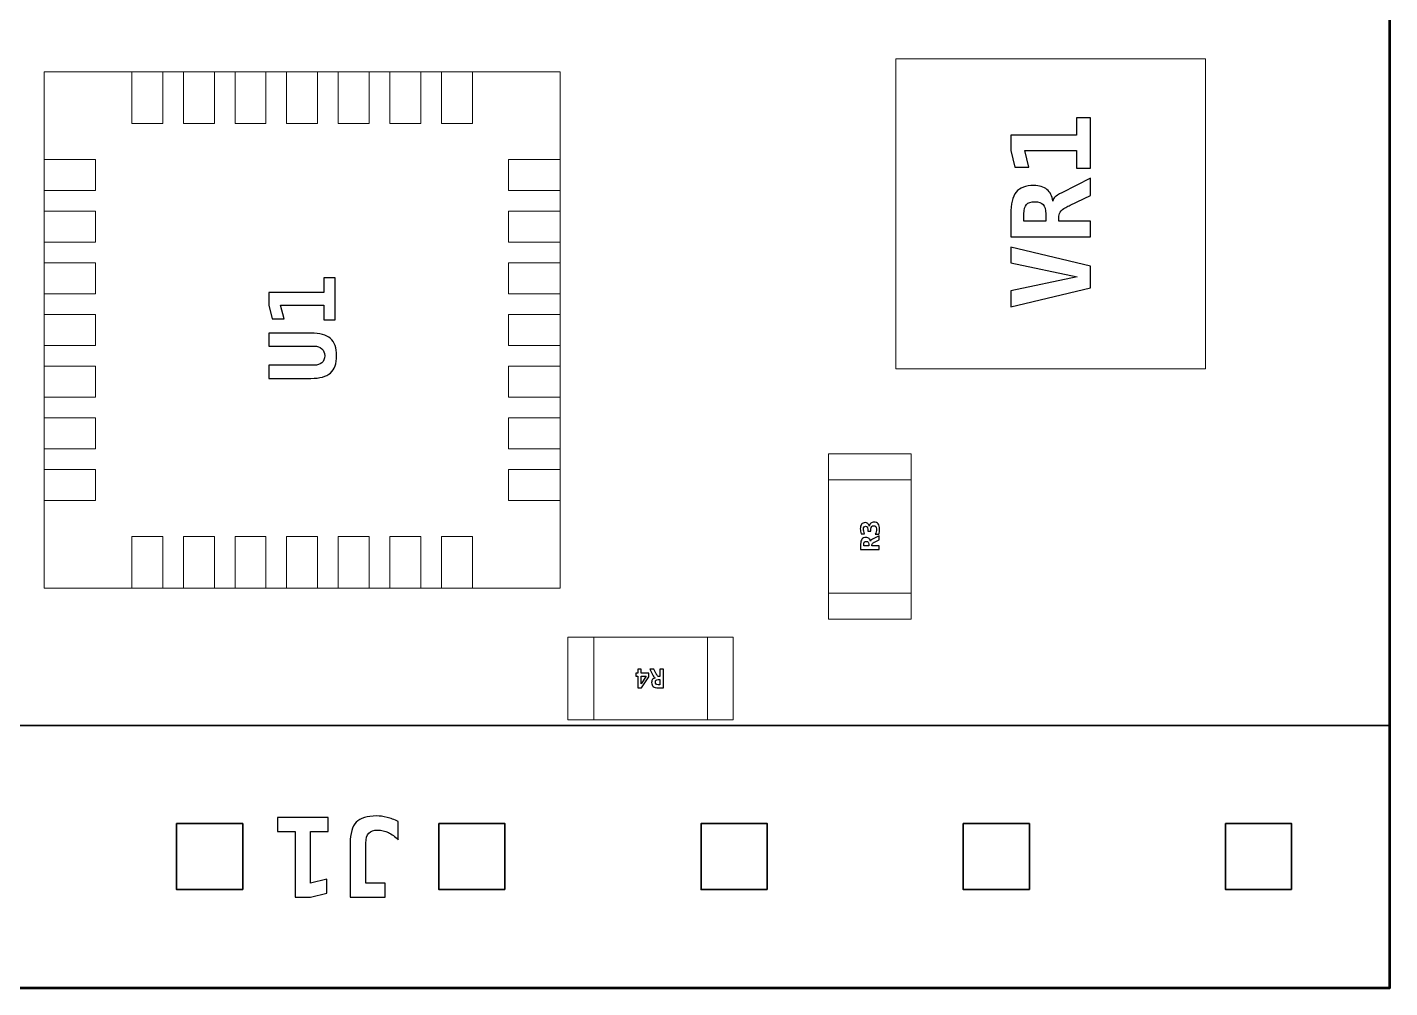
# Model space of a CAD drawing. Header units: centimetres. Extents: x -12.95 to -8.36, y -16.22 to -13.16.
# Drawn here: x -10.961 to -9.641, y -15.455 to -14.525 of the extents above; entities that cross this region are included whole.
import ezdxf

# ---------------------------------------------------------------- set-up
doc = ezdxf.new("R2010")
doc.units = ezdxf.units.CM
doc.header["$MEASUREMENT"] = 0
doc.layers.add('Layer 1', color=7, linetype='Continuous')

msp = doc.modelspace()

# ---------------------------------------------------------------- linework, layer by layer
at = {"layer": 'Layer 1', "color": 7, "lineweight": 53}
msp.add_open_spline([(-11.67308, -15.45492), (-11.67308, -15.45492), (-11.67308, -13.93092), (-11.67308, -13.93092), (-11.67308, -13.93092), (-11.67308, -13.93092), (-9.64108, -13.93092), (-9.64108, -13.93092), (-9.64108, -13.93092), (-9.64108, -13.93092), (-9.64108, -15.45492), (-9.64108, -15.45492), (-9.64108, -15.45492), (-9.64108, -15.45492), (-11.67308, -15.45492), (-11.67308, -15.45492)], degree=3, knots=[0, 0, 0, 0, 0.25, 0.25, 0.25, 0.25, 0.5, 0.5, 0.5, 0.5, 0.75, 0.75, 0.75, 0.75, 1, 1, 1, 1], dxfattribs=at)
at = {"layer": 'Layer 1', "color": 7, "lineweight": 9}
for points in [[(-10.11962, -14.85542), (-10.11962, -14.85542), (-10.11962, -14.55542), (-10.11962, -14.55542), (-10.11962, -14.55542), (-10.11962, -14.55542), (-9.81962, -14.55542), (-9.81962, -14.55542), (-9.81962, -14.55542), (-9.81962, -14.55542), (-9.81962, -14.85542), (-9.81962, -14.85542), (-9.81962, -14.85542), (-9.81962, -14.85542), (-10.11962, -14.85542), (-10.11962, -14.85542)], [(-10.94458, -15.06792), (-10.94458, -15.06792), (-10.94458, -14.56792), (-10.94458, -14.56792), (-10.94458, -14.56792), (-10.94458, -14.56792), (-10.44458, -14.56792), (-10.44458, -14.56792), (-10.44458, -14.56792), (-10.44458, -14.56792), (-10.44458, -15.06792), (-10.44458, -15.06792), (-10.44458, -15.06792), (-10.44458, -15.06792), (-10.94458, -15.06792), (-10.94458, -15.06792)], [(-10.85958, -14.61792), (-10.85958, -14.61792), (-10.85958, -14.56792), (-10.85958, -14.56792), (-10.85958, -14.56792), (-10.85958, -14.56792), (-10.82958, -14.56792), (-10.82958, -14.56792), (-10.82958, -14.56792), (-10.82958, -14.56792), (-10.82958, -14.61792), (-10.82958, -14.61792), (-10.82958, -14.61792), (-10.82958, -14.61792), (-10.85958, -14.61792), (-10.85958, -14.61792)], [(-10.80958, -14.61792), (-10.80958, -14.61792), (-10.80958, -14.56792), (-10.80958, -14.56792), (-10.80958, -14.56792), (-10.80958, -14.56792), (-10.77958, -14.56792), (-10.77958, -14.56792), (-10.77958, -14.56792), (-10.77958, -14.56792), (-10.77958, -14.61792), (-10.77958, -14.61792), (-10.77958, -14.61792), (-10.77958, -14.61792), (-10.80958, -14.61792), (-10.80958, -14.61792)], [(-10.75958, -14.61793), (-10.75958, -14.61793), (-10.75958, -14.56793), (-10.75958, -14.56793), (-10.75958, -14.56793), (-10.75958, -14.56793), (-10.72958, -14.56793), (-10.72958, -14.56793), (-10.72958, -14.56793), (-10.72958, -14.56793), (-10.72958, -14.61793), (-10.72958, -14.61793), (-10.72958, -14.61793), (-10.72958, -14.61793), (-10.75958, -14.61793), (-10.75958, -14.61793)], [(-10.70958, -14.61793), (-10.70958, -14.61793), (-10.70958, -14.56793), (-10.70958, -14.56793), (-10.70958, -14.56793), (-10.70958, -14.56793), (-10.67958, -14.56793), (-10.67958, -14.56793), (-10.67958, -14.56793), (-10.67958, -14.56793), (-10.67958, -14.61793), (-10.67958, -14.61793), (-10.67958, -14.61793), (-10.67958, -14.61793), (-10.70958, -14.61793), (-10.70958, -14.61793)], [(-10.65958, -14.61793), (-10.65958, -14.61793), (-10.65958, -14.56793), (-10.65958, -14.56793), (-10.65958, -14.56793), (-10.65958, -14.56793), (-10.62958, -14.56793), (-10.62958, -14.56793), (-10.62958, -14.56793), (-10.62958, -14.56793), (-10.62958, -14.61793), (-10.62958, -14.61793), (-10.62958, -14.61793), (-10.62958, -14.61793), (-10.65958, -14.61793), (-10.65958, -14.61793)], [(-10.60958, -14.61793), (-10.60958, -14.61793), (-10.60958, -14.56793), (-10.60958, -14.56793), (-10.60958, -14.56793), (-10.60958, -14.56793), (-10.57958, -14.56793), (-10.57958, -14.56793), (-10.57958, -14.56793), (-10.57958, -14.56793), (-10.57958, -14.61793), (-10.57958, -14.61793), (-10.57958, -14.61793), (-10.57958, -14.61793), (-10.60958, -14.61793), (-10.60958, -14.61793)], [(-10.55958, -14.61793), (-10.55958, -14.61793), (-10.55958, -14.56793), (-10.55958, -14.56793), (-10.55958, -14.56793), (-10.55958, -14.56793), (-10.52958, -14.56793), (-10.52958, -14.56793), (-10.52958, -14.56793), (-10.52958, -14.56793), (-10.52958, -14.61793), (-10.52958, -14.61793), (-10.52958, -14.61793), (-10.52958, -14.61793), (-10.55958, -14.61793), (-10.55958, -14.61793)], [(-10.94458, -14.68292), (-10.94458, -14.68292), (-10.94458, -14.65292), (-10.94458, -14.65292), (-10.94458, -14.65292), (-10.94458, -14.65292), (-10.89458, -14.65292), (-10.89458, -14.65292), (-10.89458, -14.65292), (-10.89458, -14.65292), (-10.89458, -14.68292), (-10.89458, -14.68292), (-10.89458, -14.68292), (-10.89458, -14.68292), (-10.94458, -14.68292), (-10.94458, -14.68292)], [(-10.49458, -14.68292), (-10.49458, -14.68292), (-10.49458, -14.65292), (-10.49458, -14.65292), (-10.49458, -14.65292), (-10.49458, -14.65292), (-10.44458, -14.65292), (-10.44458, -14.65292), (-10.44458, -14.65292), (-10.44458, -14.65292), (-10.44458, -14.68292), (-10.44458, -14.68292), (-10.44458, -14.68292), (-10.44458, -14.68292), (-10.49458, -14.68292), (-10.49458, -14.68292)], [(-10.94458, -14.73292), (-10.94458, -14.73292), (-10.94458, -14.70292), (-10.94458, -14.70292), (-10.94458, -14.70292), (-10.94458, -14.70292), (-10.89458, -14.70292), (-10.89458, -14.70292), (-10.89458, -14.70292), (-10.89458, -14.70292), (-10.89458, -14.73292), (-10.89458, -14.73292), (-10.89458, -14.73292), (-10.89458, -14.73292), (-10.94458, -14.73292), (-10.94458, -14.73292)], [(-10.49458, -14.73292), (-10.49458, -14.73292), (-10.49458, -14.70292), (-10.49458, -14.70292), (-10.49458, -14.70292), (-10.49458, -14.70292), (-10.44458, -14.70292), (-10.44458, -14.70292), (-10.44458, -14.70292), (-10.44458, -14.70292), (-10.44458, -14.73292), (-10.44458, -14.73292), (-10.44458, -14.73292), (-10.44458, -14.73292), (-10.49458, -14.73292), (-10.49458, -14.73292)], [(-10.94458, -14.78292), (-10.94458, -14.78292), (-10.94458, -14.75292), (-10.94458, -14.75292), (-10.94458, -14.75292), (-10.94458, -14.75292), (-10.89458, -14.75292), (-10.89458, -14.75292), (-10.89458, -14.75292), (-10.89458, -14.75292), (-10.89458, -14.78292), (-10.89458, -14.78292), (-10.89458, -14.78292), (-10.89458, -14.78292), (-10.94458, -14.78292), (-10.94458, -14.78292)], [(-10.49458, -14.78292), (-10.49458, -14.78292), (-10.49458, -14.75292), (-10.49458, -14.75292), (-10.49458, -14.75292), (-10.49458, -14.75292), (-10.44458, -14.75292), (-10.44458, -14.75292), (-10.44458, -14.75292), (-10.44458, -14.75292), (-10.44458, -14.78292), (-10.44458, -14.78292), (-10.44458, -14.78292), (-10.44458, -14.78292), (-10.49458, -14.78292), (-10.49458, -14.78292)], [(-10.94458, -14.83292), (-10.94458, -14.83292), (-10.94458, -14.80292), (-10.94458, -14.80292), (-10.94458, -14.80292), (-10.94458, -14.80292), (-10.89458, -14.80292), (-10.89458, -14.80292), (-10.89458, -14.80292), (-10.89458, -14.80292), (-10.89458, -14.83292), (-10.89458, -14.83292), (-10.89458, -14.83292), (-10.89458, -14.83292), (-10.94458, -14.83292), (-10.94458, -14.83292)], [(-10.49458, -14.83292), (-10.49458, -14.83292), (-10.49458, -14.80292), (-10.49458, -14.80292), (-10.49458, -14.80292), (-10.49458, -14.80292), (-10.44458, -14.80292), (-10.44458, -14.80292), (-10.44458, -14.80292), (-10.44458, -14.80292), (-10.44458, -14.83292), (-10.44458, -14.83292), (-10.44458, -14.83292), (-10.44458, -14.83292), (-10.49458, -14.83292), (-10.49458, -14.83292)], [(-10.94458, -14.88292), (-10.94458, -14.88292), (-10.94458, -14.85292), (-10.94458, -14.85292), (-10.94458, -14.85292), (-10.94458, -14.85292), (-10.89458, -14.85292), (-10.89458, -14.85292), (-10.89458, -14.85292), (-10.89458, -14.85292), (-10.89458, -14.88292), (-10.89458, -14.88292), (-10.89458, -14.88292), (-10.89458, -14.88292), (-10.94458, -14.88292), (-10.94458, -14.88292)], [(-10.49458, -14.88292), (-10.49458, -14.88292), (-10.49458, -14.85292), (-10.49458, -14.85292), (-10.49458, -14.85292), (-10.49458, -14.85292), (-10.44458, -14.85292), (-10.44458, -14.85292), (-10.44458, -14.85292), (-10.44458, -14.85292), (-10.44458, -14.88292), (-10.44458, -14.88292), (-10.44458, -14.88292), (-10.44458, -14.88292), (-10.49458, -14.88292), (-10.49458, -14.88292)], [(-10.94458, -14.93292), (-10.94458, -14.93292), (-10.94458, -14.90292), (-10.94458, -14.90292), (-10.94458, -14.90292), (-10.94458, -14.90292), (-10.89458, -14.90292), (-10.89458, -14.90292), (-10.89458, -14.90292), (-10.89458, -14.90292), (-10.89458, -14.93292), (-10.89458, -14.93292), (-10.89458, -14.93292), (-10.89458, -14.93292), (-10.94458, -14.93292), (-10.94458, -14.93292)], [(-10.49458, -14.93292), (-10.49458, -14.93292), (-10.49458, -14.90292), (-10.49458, -14.90292), (-10.49458, -14.90292), (-10.49458, -14.90292), (-10.44458, -14.90292), (-10.44458, -14.90292), (-10.44458, -14.90292), (-10.44458, -14.90292), (-10.44458, -14.93292), (-10.44458, -14.93292), (-10.44458, -14.93292), (-10.44458, -14.93292), (-10.49458, -14.93292), (-10.49458, -14.93292)], [(-10.18458, -15.09792), (-10.18458, -15.09792), (-10.18458, -14.93792), (-10.18458, -14.93792), (-10.18458, -14.93792), (-10.18458, -14.93792), (-10.10458, -14.93792), (-10.10458, -14.93792), (-10.10458, -14.93792), (-10.10458, -14.93792), (-10.10458, -15.09792), (-10.10458, -15.09792), (-10.10458, -15.09792), (-10.10458, -15.09792), (-10.18458, -15.09792), (-10.18458, -15.09792)], [(-10.94458, -14.98292), (-10.94458, -14.98292), (-10.94458, -14.95292), (-10.94458, -14.95292), (-10.94458, -14.95292), (-10.94458, -14.95292), (-10.89458, -14.95292), (-10.89458, -14.95292), (-10.89458, -14.95292), (-10.89458, -14.95292), (-10.89458, -14.98292), (-10.89458, -14.98292), (-10.89458, -14.98292), (-10.89458, -14.98292), (-10.94458, -14.98292), (-10.94458, -14.98292)], [(-10.49458, -14.98292), (-10.49458, -14.98292), (-10.49458, -14.95292), (-10.49458, -14.95292), (-10.49458, -14.95292), (-10.49458, -14.95292), (-10.44458, -14.95292), (-10.44458, -14.95292), (-10.44458, -14.95292), (-10.44458, -14.95292), (-10.44458, -14.98292), (-10.44458, -14.98292), (-10.44458, -14.98292), (-10.44458, -14.98292), (-10.49458, -14.98292), (-10.49458, -14.98292)], [(-10.18458, -15.07292), (-10.18458, -15.07292), (-10.18458, -14.96292), (-10.18458, -14.96292), (-10.18458, -14.96292), (-10.18458, -14.96292), (-10.10458, -14.96292), (-10.10458, -14.96292), (-10.10458, -14.96292), (-10.10458, -14.96292), (-10.10458, -15.07292), (-10.10458, -15.07292), (-10.10458, -15.07292), (-10.10458, -15.07292), (-10.18458, -15.07292), (-10.18458, -15.07292)], [(-10.85958, -15.06792), (-10.85958, -15.06792), (-10.85958, -15.01792), (-10.85958, -15.01792), (-10.85958, -15.01792), (-10.85958, -15.01792), (-10.82958, -15.01792), (-10.82958, -15.01792), (-10.82958, -15.01792), (-10.82958, -15.01792), (-10.82958, -15.06792), (-10.82958, -15.06792), (-10.82958, -15.06792), (-10.82958, -15.06792), (-10.85958, -15.06792), (-10.85958, -15.06792)], [(-10.80958, -15.06792), (-10.80958, -15.06792), (-10.80958, -15.01792), (-10.80958, -15.01792), (-10.80958, -15.01792), (-10.80958, -15.01792), (-10.77958, -15.01792), (-10.77958, -15.01792), (-10.77958, -15.01792), (-10.77958, -15.01792), (-10.77958, -15.06792), (-10.77958, -15.06792), (-10.77958, -15.06792), (-10.77958, -15.06792), (-10.80958, -15.06792), (-10.80958, -15.06792)], [(-10.75958, -15.06792), (-10.75958, -15.06792), (-10.75958, -15.01792), (-10.75958, -15.01792), (-10.75958, -15.01792), (-10.75958, -15.01792), (-10.72958, -15.01792), (-10.72958, -15.01792), (-10.72958, -15.01792), (-10.72958, -15.01792), (-10.72958, -15.06792), (-10.72958, -15.06792), (-10.72958, -15.06792), (-10.72958, -15.06792), (-10.75958, -15.06792), (-10.75958, -15.06792)], [(-10.70958, -15.06792), (-10.70958, -15.06792), (-10.70958, -15.01792), (-10.70958, -15.01792), (-10.70958, -15.01792), (-10.70958, -15.01792), (-10.67958, -15.01792), (-10.67958, -15.01792), (-10.67958, -15.01792), (-10.67958, -15.01792), (-10.67958, -15.06792), (-10.67958, -15.06792), (-10.67958, -15.06792), (-10.67958, -15.06792), (-10.70958, -15.06792), (-10.70958, -15.06792)], [(-10.65958, -15.06792), (-10.65958, -15.06792), (-10.65958, -15.01792), (-10.65958, -15.01792), (-10.65958, -15.01792), (-10.65958, -15.01792), (-10.62958, -15.01792), (-10.62958, -15.01792), (-10.62958, -15.01792), (-10.62958, -15.01792), (-10.62958, -15.06792), (-10.62958, -15.06792), (-10.62958, -15.06792), (-10.62958, -15.06792), (-10.65958, -15.06792), (-10.65958, -15.06792)], [(-10.60958, -15.06792), (-10.60958, -15.06792), (-10.60958, -15.01792), (-10.60958, -15.01792), (-10.60958, -15.01792), (-10.60958, -15.01792), (-10.57958, -15.01792), (-10.57958, -15.01792), (-10.57958, -15.01792), (-10.57958, -15.01792), (-10.57958, -15.06792), (-10.57958, -15.06792), (-10.57958, -15.06792), (-10.57958, -15.06792), (-10.60958, -15.06792), (-10.60958, -15.06792)], [(-10.55958, -15.06792), (-10.55958, -15.06792), (-10.55958, -15.01792), (-10.55958, -15.01792), (-10.55958, -15.01792), (-10.55958, -15.01792), (-10.52958, -15.01792), (-10.52958, -15.01792), (-10.52958, -15.01792), (-10.52958, -15.01792), (-10.52958, -15.06792), (-10.52958, -15.06792), (-10.52958, -15.06792), (-10.52958, -15.06792), (-10.55958, -15.06792), (-10.55958, -15.06792)], [(-10.27708, -15.19542), (-10.27708, -15.19542), (-10.43708, -15.19542), (-10.43708, -15.19542), (-10.43708, -15.19542), (-10.43708, -15.19542), (-10.43708, -15.11542), (-10.43708, -15.11542), (-10.43708, -15.11542), (-10.43708, -15.11542), (-10.27708, -15.11542), (-10.27708, -15.11542), (-10.27708, -15.11542), (-10.27708, -15.11542), (-10.27708, -15.19542), (-10.27708, -15.19542)], [(-10.30208, -15.19542), (-10.30208, -15.19542), (-10.41208, -15.19542), (-10.41208, -15.19542), (-10.41208, -15.19542), (-10.41208, -15.19542), (-10.41208, -15.11542), (-10.41208, -15.11542), (-10.41208, -15.11542), (-10.41208, -15.11542), (-10.30208, -15.11542), (-10.30208, -15.11542), (-10.30208, -15.11542), (-10.30208, -15.11542), (-10.30208, -15.19542), (-10.30208, -15.19542)]]:
    msp.add_open_spline(points, degree=3, knots=[0, 0, 0, 0, 0.25, 0.25, 0.25, 0.25, 0.5, 0.5, 0.5, 0.5, 0.75, 0.75, 0.75, 0.75, 1, 1, 1, 1], dxfattribs=at)
at = {"layer": 'Layer 1'}
for points, knots in [([(-9.94448, -14.66133), (-9.94448, -14.66133), (-9.94448, -14.64428), (-9.94448, -14.64428), (-9.94448, -14.64428), (-9.94448, -14.64428), (-9.99456, -14.64428), (-9.99456, -14.64428), (-9.99456, -14.64428), (-9.99456, -14.64428), (-9.99062, -14.66013), (-9.99062, -14.66013), (-9.99062, -14.66013), (-9.99062, -14.66013), (-10.00436, -14.66013), (-10.00436, -14.66013), (-10.00436, -14.66013), (-10.00436, -14.66013), (-10.00819, -14.64417), (-10.00819, -14.64417), (-10.00819, -14.64417), (-10.00819, -14.64417), (-10.00819, -14.62944), (-10.00819, -14.62944), (-10.00819, -14.62944), (-10.00819, -14.62944), (-9.94448, -14.62944), (-9.94448, -14.62944), (-9.94448, -14.62944), (-9.94448, -14.62944), (-9.94448, -14.61238), (-9.94448, -14.61238), (-9.94448, -14.61238), (-9.94448, -14.61238), (-9.93104, -14.61238), (-9.93104, -14.61238), (-9.93104, -14.61238), (-9.93104, -14.61238), (-9.93104, -14.66133), (-9.93104, -14.66133), (-9.93104, -14.66133), (-9.93104, -14.66133), (-9.94448, -14.66133), (-9.94448, -14.66133)], [0, 0, 0, 0, 0.0909091, 0.0909091, 0.0909091, 0.0909091, 0.1818182, 0.1818182, 0.1818182, 0.1818182, 0.2727273, 0.2727273, 0.2727273, 0.2727273, 0.3636364, 0.3636364, 0.3636364, 0.3636364, 0.4545455, 0.4545455, 0.4545455, 0.4545455, 0.5454545, 0.5454545, 0.5454545, 0.5454545, 0.6363636, 0.6363636, 0.6363636, 0.6363636, 0.7272727, 0.7272727, 0.7272727, 0.7272727, 0.8181818, 0.8181818, 0.8181818, 0.8181818, 0.9090909, 0.9090909, 0.9090909, 0.9090909, 1, 1, 1, 1]), ([(-9.96746, -14.69306), (-9.96716, -14.69155), (-9.96644, -14.69022), (-9.96531, -14.68911), (-9.96531, -14.68911), (-9.9642, -14.68798), (-9.96201, -14.68662), (-9.95879, -14.685), (-9.95879, -14.685), (-9.95879, -14.685), (-9.93104, -14.67103), (-9.93104, -14.67103), (-9.93104, -14.67103), (-9.93104, -14.67103), (-9.93104, -14.68779), (-9.93104, -14.68779), (-9.93104, -14.68779), (-9.93104, -14.68779), (-9.95051, -14.69708), (-9.95051, -14.69708), (-9.95051, -14.69708), (-9.95106, -14.69737), (-9.95182, -14.69774), (-9.95279, -14.69818), (-9.95279, -14.69818), (-9.95861, -14.70089), (-9.96152, -14.7041), (-9.96152, -14.70779), (-9.96152, -14.70779), (-9.96152, -14.70779), (-9.96152, -14.71264), (-9.96152, -14.71264), (-9.96152, -14.71264), (-9.96152, -14.71264), (-9.93104, -14.71264), (-9.93104, -14.71264), (-9.93104, -14.71264), (-9.93104, -14.71264), (-9.93104, -14.72788), (-9.93104, -14.72788), (-9.93104, -14.72788), (-9.93104, -14.72788), (-10.00819, -14.72788), (-10.00819, -14.72788), (-10.00819, -14.72788), (-10.00819, -14.72788), (-10.00819, -14.70587), (-10.00819, -14.70587), (-10.00819, -14.70587), (-10.00819, -14.69596), (-10.00643, -14.68883), (-10.00292, -14.68451), (-10.00292, -14.68451), (-9.99941, -14.68019), (-9.99369, -14.67802), (-9.98575, -14.67802), (-9.98575, -14.67802), (-9.98046, -14.67802), (-9.97623, -14.67931), (-9.97309, -14.6819), (-9.97309, -14.6819), (-9.96997, -14.68447), (-9.96808, -14.68819), (-9.96746, -14.69306)], [0, 0, 0, 0, 0.0625, 0.0625, 0.0625, 0.0625, 0.125, 0.125, 0.125, 0.125, 0.1875, 0.1875, 0.1875, 0.1875, 0.25, 0.25, 0.25, 0.25, 0.3125, 0.3125, 0.3125, 0.3125, 0.375, 0.375, 0.375, 0.375, 0.4375, 0.4375, 0.4375, 0.4375, 0.5, 0.5, 0.5, 0.5, 0.5625, 0.5625, 0.5625, 0.5625, 0.625, 0.625, 0.625, 0.625, 0.6875, 0.6875, 0.6875, 0.6875, 0.75, 0.75, 0.75, 0.75, 0.8125, 0.8125, 0.8125, 0.8125, 0.875, 0.875, 0.875, 0.875, 0.9375, 0.9375, 0.9375, 0.9375, 1, 1, 1, 1]), ([(-9.99537, -14.71264), (-9.99537, -14.71264), (-9.97434, -14.71264), (-9.97434, -14.71264), (-9.97434, -14.71264), (-9.97434, -14.71264), (-9.97434, -14.70546), (-9.97434, -14.70546), (-9.97434, -14.70546), (-9.97434, -14.7013), (-9.97515, -14.6983), (-9.97679, -14.6965), (-9.97679, -14.6965), (-9.97843, -14.69469), (-9.98113, -14.69379), (-9.98487, -14.69379), (-9.98487, -14.69379), (-9.98863, -14.69379), (-9.99133, -14.69469), (-9.99293, -14.69647), (-9.99293, -14.69647), (-9.99456, -14.69827), (-9.99537, -14.70126), (-9.99537, -14.70546), (-9.99537, -14.70546), (-9.99537, -14.70546), (-9.99537, -14.71264), (-9.99537, -14.71264)], [0, 0, 0, 0, 0.1428571, 0.1428571, 0.1428571, 0.1428571, 0.2857143, 0.2857143, 0.2857143, 0.2857143, 0.4285714, 0.4285714, 0.4285714, 0.4285714, 0.5714286, 0.5714286, 0.5714286, 0.5714286, 0.7142857, 0.7142857, 0.7142857, 0.7142857, 0.8571429, 0.8571429, 0.8571429, 0.8571429, 1, 1, 1, 1]), ([(-9.94376, -14.76663), (-9.94376, -14.76663), (-10.00819, -14.75305), (-10.00819, -14.75305), (-10.00819, -14.75305), (-10.00819, -14.75305), (-10.00819, -14.73771), (-10.00819, -14.73771), (-10.00819, -14.73771), (-10.00819, -14.73771), (-9.93104, -14.75605), (-9.93104, -14.75605), (-9.93104, -14.75605), (-9.93104, -14.75605), (-9.93104, -14.77718), (-9.93104, -14.77718), (-9.93104, -14.77718), (-9.93104, -14.77718), (-10.00819, -14.79552), (-10.00819, -14.79552), (-10.00819, -14.79552), (-10.00819, -14.79552), (-10.00819, -14.78018), (-10.00819, -14.78018), (-10.00819, -14.78018), (-10.00819, -14.78018), (-9.94376, -14.76663), (-9.94376, -14.76663)], [0, 0, 0, 0, 0.1428571, 0.1428571, 0.1428571, 0.1428571, 0.2857143, 0.2857143, 0.2857143, 0.2857143, 0.4285714, 0.4285714, 0.4285714, 0.4285714, 0.5714286, 0.5714286, 0.5714286, 0.5714286, 0.7142857, 0.7142857, 0.7142857, 0.7142857, 0.8571429, 0.8571429, 0.8571429, 0.8571429, 1, 1, 1, 1]), ([(-10.66936, -15.30353), (-10.66936, -15.30353), (-10.68641, -15.30353), (-10.68641, -15.30353), (-10.68641, -15.30353), (-10.68641, -15.30353), (-10.68641, -15.35361), (-10.68641, -15.35361), (-10.68641, -15.35361), (-10.68641, -15.35361), (-10.67056, -15.34967), (-10.67056, -15.34967), (-10.67056, -15.34967), (-10.67056, -15.34967), (-10.67056, -15.36341), (-10.67056, -15.36341), (-10.67056, -15.36341), (-10.67056, -15.36341), (-10.68652, -15.36724), (-10.68652, -15.36724), (-10.68652, -15.36724), (-10.68652, -15.36724), (-10.70125, -15.36724), (-10.70125, -15.36724), (-10.70125, -15.36724), (-10.70125, -15.36724), (-10.70125, -15.30353), (-10.70125, -15.30353), (-10.70125, -15.30353), (-10.70125, -15.30353), (-10.71831, -15.30353), (-10.71831, -15.30353), (-10.71831, -15.30353), (-10.71831, -15.30353), (-10.71831, -15.29009), (-10.71831, -15.29009), (-10.71831, -15.29009), (-10.71831, -15.29009), (-10.66936, -15.29009), (-10.66936, -15.29009), (-10.66936, -15.29009), (-10.66936, -15.29009), (-10.66936, -15.30353), (-10.66936, -15.30353)], [0, 0, 0, 0, 0.0909091, 0.0909091, 0.0909091, 0.0909091, 0.1818182, 0.1818182, 0.1818182, 0.1818182, 0.2727273, 0.2727273, 0.2727273, 0.2727273, 0.3636364, 0.3636364, 0.3636364, 0.3636364, 0.4545455, 0.4545455, 0.4545455, 0.4545455, 0.5454545, 0.5454545, 0.5454545, 0.5454545, 0.6363636, 0.6363636, 0.6363636, 0.6363636, 0.7272727, 0.7272727, 0.7272727, 0.7272727, 0.8181818, 0.8181818, 0.8181818, 0.8181818, 0.9090909, 0.9090909, 0.9090909, 0.9090909, 1, 1, 1, 1]), ([(-10.60156, -15.29392), (-10.60156, -15.29392), (-10.60156, -15.31159), (-10.60156, -15.31159), (-10.60156, -15.31159), (-10.60452, -15.30856), (-10.60768, -15.30625), (-10.61105, -15.30466), (-10.61105, -15.30466), (-10.6144, -15.30307), (-10.61778, -15.30228), (-10.62121, -15.30228), (-10.62121, -15.30228), (-10.62519, -15.30228), (-10.62812, -15.30328), (-10.62999, -15.30528), (-10.62999, -15.30528), (-10.63184, -15.30727), (-10.63278, -15.31046), (-10.63278, -15.31485), (-10.63278, -15.31485), (-10.63278, -15.31485), (-10.63278, -15.3538), (-10.63278, -15.3538), (-10.63278, -15.3538), (-10.63278, -15.3538), (-10.61412, -15.3538), (-10.61412, -15.3538), (-10.61412, -15.3538), (-10.61412, -15.3538), (-10.61412, -15.36724), (-10.61412, -15.36724), (-10.61412, -15.36724), (-10.61412, -15.36724), (-10.64802, -15.36724), (-10.64802, -15.36724), (-10.64802, -15.36724), (-10.64802, -15.36724), (-10.64802, -15.31485), (-10.64802, -15.31485), (-10.64802, -15.31485), (-10.64802, -15.30544), (-10.64604, -15.29872), (-10.64211, -15.29466), (-10.64211, -15.29466), (-10.63816, -15.29062), (-10.63165, -15.28859), (-10.62258, -15.28859), (-10.62258, -15.28859), (-10.61932, -15.28859), (-10.6159, -15.28903), (-10.61233, -15.28993), (-10.61233, -15.28993), (-10.60877, -15.29083), (-10.60517, -15.29215), (-10.60156, -15.29392)], [0, 0, 0, 0, 0.0714286, 0.0714286, 0.0714286, 0.0714286, 0.1428571, 0.1428571, 0.1428571, 0.1428571, 0.2142857, 0.2142857, 0.2142857, 0.2142857, 0.2857143, 0.2857143, 0.2857143, 0.2857143, 0.3571429, 0.3571429, 0.3571429, 0.3571429, 0.4285714, 0.4285714, 0.4285714, 0.4285714, 0.5, 0.5, 0.5, 0.5, 0.5714286, 0.5714286, 0.5714286, 0.5714286, 0.6428571, 0.6428571, 0.6428571, 0.6428571, 0.7142857, 0.7142857, 0.7142857, 0.7142857, 0.7857143, 0.7857143, 0.7857143, 0.7857143, 0.8571429, 0.8571429, 0.8571429, 0.8571429, 0.9285714, 0.9285714, 0.9285714, 0.9285714, 1, 1, 1, 1])]:
    msp.add_open_spline(points, degree=3, knots=knots, dxfattribs=at)
at = {"layer": 'Layer 1', "color": 250}
for points, knots in [([(-10.67368, -14.80822), (-10.67368, -14.80822), (-10.67368, -14.79401), (-10.67368, -14.79401), (-10.67368, -14.79401), (-10.67368, -14.79401), (-10.71541, -14.79401), (-10.71541, -14.79401), (-10.71541, -14.79401), (-10.71541, -14.79401), (-10.71213, -14.80722), (-10.71213, -14.80722), (-10.71213, -14.80722), (-10.71213, -14.80722), (-10.72358, -14.80722), (-10.72358, -14.80722), (-10.72358, -14.80722), (-10.72358, -14.80722), (-10.72677, -14.79392), (-10.72677, -14.79392), (-10.72677, -14.79392), (-10.72677, -14.79392), (-10.72677, -14.78165), (-10.72677, -14.78165), (-10.72677, -14.78165), (-10.72677, -14.78165), (-10.67368, -14.78165), (-10.67368, -14.78165), (-10.67368, -14.78165), (-10.67368, -14.78165), (-10.67368, -14.76743), (-10.67368, -14.76743), (-10.67368, -14.76743), (-10.67368, -14.76743), (-10.66248, -14.76743), (-10.66248, -14.76743), (-10.66248, -14.76743), (-10.66248, -14.76743), (-10.66248, -14.80822), (-10.66248, -14.80822), (-10.66248, -14.80822), (-10.66248, -14.80822), (-10.67368, -14.80822), (-10.67368, -14.80822)], [0, 0, 0, 0, 0.0909091, 0.0909091, 0.0909091, 0.0909091, 0.1818182, 0.1818182, 0.1818182, 0.1818182, 0.2727273, 0.2727273, 0.2727273, 0.2727273, 0.3636364, 0.3636364, 0.3636364, 0.3636364, 0.4545455, 0.4545455, 0.4545455, 0.4545455, 0.5454545, 0.5454545, 0.5454545, 0.5454545, 0.6363636, 0.6363636, 0.6363636, 0.6363636, 0.7272727, 0.7272727, 0.7272727, 0.7272727, 0.8181818, 0.8181818, 0.8181818, 0.8181818, 0.9090909, 0.9090909, 0.9090909, 0.9090909, 1, 1, 1, 1]), ([(-10.6862, -14.86484), (-10.6862, -14.86484), (-10.72677, -14.86484), (-10.72677, -14.86484), (-10.72677, -14.86484), (-10.72677, -14.86484), (-10.72677, -14.85214), (-10.72677, -14.85214), (-10.72677, -14.85214), (-10.72677, -14.85214), (-10.68301, -14.85214), (-10.68301, -14.85214), (-10.68301, -14.85214), (-10.67979, -14.85214), (-10.67728, -14.85132), (-10.67546, -14.84968), (-10.67546, -14.84968), (-10.67364, -14.84805), (-10.67272, -14.84578), (-10.67272, -14.84288), (-10.67272, -14.84288), (-10.67272, -14.83998), (-10.67364, -14.83771), (-10.67546, -14.83607), (-10.67546, -14.83607), (-10.67728, -14.83444), (-10.67979, -14.83362), (-10.68301, -14.83362), (-10.68301, -14.83362), (-10.68301, -14.83362), (-10.72677, -14.83362), (-10.72677, -14.83362), (-10.72677, -14.83362), (-10.72677, -14.83362), (-10.72677, -14.82092), (-10.72677, -14.82092), (-10.72677, -14.82092), (-10.72677, -14.82092), (-10.6862, -14.82092), (-10.6862, -14.82092), (-10.6862, -14.82092), (-10.67747, -14.82092), (-10.67114, -14.82265), (-10.66717, -14.82612), (-10.66717, -14.82612), (-10.66321, -14.82961), (-10.66123, -14.83519), (-10.66123, -14.84288), (-10.66123, -14.84288), (-10.66123, -14.85054), (-10.66321, -14.85612), (-10.66717, -14.85961), (-10.66717, -14.85961), (-10.67114, -14.86309), (-10.67747, -14.86484), (-10.6862, -14.86484)], [0, 0, 0, 0, 0.0714286, 0.0714286, 0.0714286, 0.0714286, 0.1428571, 0.1428571, 0.1428571, 0.1428571, 0.2142857, 0.2142857, 0.2142857, 0.2142857, 0.2857143, 0.2857143, 0.2857143, 0.2857143, 0.3571429, 0.3571429, 0.3571429, 0.3571429, 0.4285714, 0.4285714, 0.4285714, 0.4285714, 0.5, 0.5, 0.5, 0.5, 0.5714286, 0.5714286, 0.5714286, 0.5714286, 0.6428571, 0.6428571, 0.6428571, 0.6428571, 0.7142857, 0.7142857, 0.7142857, 0.7142857, 0.7857143, 0.7857143, 0.7857143, 0.7857143, 0.8571429, 0.8571429, 0.8571429, 0.8571429, 0.9285714, 0.9285714, 0.9285714, 0.9285714, 1, 1, 1, 1]), ([(-10.14363, -15.01072), (-10.14363, -15.01072), (-10.14363, -15.01263), (-10.14363, -15.01263), (-10.14363, -15.01263), (-10.14363, -15.01263), (-10.14677, -15.01263), (-10.14677, -15.01263), (-10.14677, -15.01263), (-10.14677, -15.01263), (-10.14677, -15.01072), (-10.14677, -15.01072), (-10.14677, -15.01072), (-10.14677, -15.00984), (-10.14694, -15.00916), (-10.14729, -15.00867), (-10.14729, -15.00867), (-10.14764, -15.00818), (-10.14813, -15.00794), (-10.14877, -15.00794), (-10.14877, -15.00794), (-10.14944, -15.00794), (-10.14996, -15.00818), (-10.15033, -15.00867), (-10.15033, -15.00867), (-10.15071, -15.00916), (-10.15089, -15.00984), (-10.15089, -15.01072), (-10.15089, -15.01072), (-10.15089, -15.0114), (-10.15081, -15.01212), (-10.15064, -15.01289), (-10.15064, -15.01289), (-10.15047, -15.01367), (-10.15022, -15.01446), (-10.1499, -15.01529), (-10.1499, -15.01529), (-10.1499, -15.01529), (-10.15313, -15.01529), (-10.15313, -15.01529), (-10.15313, -15.01529), (-10.15338, -15.01446), (-10.15357, -15.01365), (-10.15371, -15.01285), (-10.15371, -15.01285), (-10.15384, -15.01204), (-10.1539, -15.01127), (-10.1539, -15.01053), (-10.1539, -15.01053), (-10.1539, -15.00863), (-10.15349, -15.00716), (-10.15266, -15.0061), (-10.15266, -15.0061), (-10.15183, -15.00504), (-10.15069, -15.00451), (-10.14924, -15.00451), (-10.14924, -15.00451), (-10.14817, -15.00451), (-10.1473, -15.00481), (-10.14662, -15.00542), (-10.14662, -15.00542), (-10.14594, -15.00603), (-10.14549, -15.0069), (-10.14529, -15.00804), (-10.14529, -15.00804), (-10.14506, -15.00675), (-10.14455, -15.00577), (-10.14375, -15.00509), (-10.14375, -15.00509), (-10.14295, -15.00442), (-10.1419, -15.00408), (-10.1406, -15.00408), (-10.1406, -15.00408), (-10.13885, -15.00408), (-10.13752, -15.00464), (-10.1366, -15.00576), (-10.1366, -15.00576), (-10.13569, -15.00688), (-10.13523, -15.0085), (-10.13523, -15.01063), (-10.13523, -15.01063), (-10.13523, -15.01153), (-10.13531, -15.01243), (-10.13546, -15.01331), (-10.13546, -15.01331), (-10.13561, -15.01419), (-10.13584, -15.01503), (-10.13612, -15.01583), (-10.13612, -15.01583), (-10.13612, -15.01583), (-10.13943, -15.01583), (-10.13943, -15.01583), (-10.13943, -15.01583), (-10.13905, -15.01508), (-10.13876, -15.01426), (-10.13856, -15.01339), (-10.13856, -15.01339), (-10.13837, -15.01251), (-10.13827, -15.01159), (-10.13827, -15.01063), (-10.13827, -15.01063), (-10.13827, -15.00966), (-10.13849, -15.0089), (-10.13894, -15.00834), (-10.13894, -15.00834), (-10.13938, -15.00777), (-10.13998, -15.00749), (-10.14074, -15.00749), (-10.14074, -15.00749), (-10.14166, -15.00749), (-10.14238, -15.00777), (-10.14288, -15.00834), (-10.14288, -15.00834), (-10.14338, -15.0089), (-10.14363, -15.00969), (-10.14363, -15.01072)], [0, 0, 0, 0, 0.0344828, 0.0344828, 0.0344828, 0.0344828, 0.0689655, 0.0689655, 0.0689655, 0.0689655, 0.1034483, 0.1034483, 0.1034483, 0.1034483, 0.137931, 0.137931, 0.137931, 0.137931, 0.1724138, 0.1724138, 0.1724138, 0.1724138, 0.2068966, 0.2068966, 0.2068966, 0.2068966, 0.2413793, 0.2413793, 0.2413793, 0.2413793, 0.2758621, 0.2758621, 0.2758621, 0.2758621, 0.3103448, 0.3103448, 0.3103448, 0.3103448, 0.3448276, 0.3448276, 0.3448276, 0.3448276, 0.3793103, 0.3793103, 0.3793103, 0.3793103, 0.4137931, 0.4137931, 0.4137931, 0.4137931, 0.4482759, 0.4482759, 0.4482759, 0.4482759, 0.4827586, 0.4827586, 0.4827586, 0.4827586, 0.5172414, 0.5172414, 0.5172414, 0.5172414, 0.5517241, 0.5517241, 0.5517241, 0.5517241, 0.5862069, 0.5862069, 0.5862069, 0.5862069, 0.6206897, 0.6206897, 0.6206897, 0.6206897, 0.6551724, 0.6551724, 0.6551724, 0.6551724, 0.6896552, 0.6896552, 0.6896552, 0.6896552, 0.7241379, 0.7241379, 0.7241379, 0.7241379, 0.7586207, 0.7586207, 0.7586207, 0.7586207, 0.7931034, 0.7931034, 0.7931034, 0.7931034, 0.8275862, 0.8275862, 0.8275862, 0.8275862, 0.862069, 0.862069, 0.862069, 0.862069, 0.8965517, 0.8965517, 0.8965517, 0.8965517, 0.9310345, 0.9310345, 0.9310345, 0.9310345, 0.9655172, 0.9655172, 0.9655172, 0.9655172, 1, 1, 1, 1]), ([(-10.14408, -15.02247), (-10.14401, -15.02212), (-10.14384, -15.02181), (-10.14358, -15.02155), (-10.14358, -15.02155), (-10.14332, -15.02129), (-10.14281, -15.02097), (-10.14205, -15.02059), (-10.14205, -15.02059), (-10.14205, -15.02059), (-10.13558, -15.01733), (-10.13558, -15.01733), (-10.13558, -15.01733), (-10.13558, -15.01733), (-10.13558, -15.02124), (-10.13558, -15.02124), (-10.13558, -15.02124), (-10.13558, -15.02124), (-10.14012, -15.02341), (-10.14012, -15.02341), (-10.14012, -15.02341), (-10.14025, -15.02348), (-10.14043, -15.02356), (-10.14065, -15.02367), (-10.14065, -15.02367), (-10.14201, -15.0243), (-10.14269, -15.02505), (-10.14269, -15.02591), (-10.14269, -15.02591), (-10.14269, -15.02591), (-10.14269, -15.02704), (-10.14269, -15.02704), (-10.14269, -15.02704), (-10.14269, -15.02704), (-10.13558, -15.02704), (-10.13558, -15.02704), (-10.13558, -15.02704), (-10.13558, -15.02704), (-10.13558, -15.0306), (-10.13558, -15.0306), (-10.13558, -15.0306), (-10.13558, -15.0306), (-10.15358, -15.0306), (-10.15358, -15.0306), (-10.15358, -15.0306), (-10.15358, -15.0306), (-10.15358, -15.02546), (-10.15358, -15.02546), (-10.15358, -15.02546), (-10.15358, -15.02315), (-10.15317, -15.02148), (-10.15235, -15.02048), (-10.15235, -15.02048), (-10.15153, -15.01947), (-10.1502, -15.01896), (-10.14834, -15.01896), (-10.14834, -15.01896), (-10.14711, -15.01896), (-10.14612, -15.01926), (-10.14539, -15.01987), (-10.14539, -15.01987), (-10.14466, -15.02047), (-10.14422, -15.02134), (-10.14408, -15.02247)], [0, 0, 0, 0, 0.0625, 0.0625, 0.0625, 0.0625, 0.125, 0.125, 0.125, 0.125, 0.1875, 0.1875, 0.1875, 0.1875, 0.25, 0.25, 0.25, 0.25, 0.3125, 0.3125, 0.3125, 0.3125, 0.375, 0.375, 0.375, 0.375, 0.4375, 0.4375, 0.4375, 0.4375, 0.5, 0.5, 0.5, 0.5, 0.5625, 0.5625, 0.5625, 0.5625, 0.625, 0.625, 0.625, 0.625, 0.6875, 0.6875, 0.6875, 0.6875, 0.75, 0.75, 0.75, 0.75, 0.8125, 0.8125, 0.8125, 0.8125, 0.875, 0.875, 0.875, 0.875, 0.9375, 0.9375, 0.9375, 0.9375, 1, 1, 1, 1]), ([(-10.15059, -15.02704), (-10.15059, -15.02704), (-10.14568, -15.02704), (-10.14568, -15.02704), (-10.14568, -15.02704), (-10.14568, -15.02704), (-10.14568, -15.02536), (-10.14568, -15.02536), (-10.14568, -15.02536), (-10.14568, -15.02439), (-10.14587, -15.02369), (-10.14625, -15.02327), (-10.14625, -15.02327), (-10.14664, -15.02285), (-10.14727, -15.02264), (-10.14814, -15.02264), (-10.14814, -15.02264), (-10.14902, -15.02264), (-10.14965, -15.02285), (-10.15002, -15.02327), (-10.15002, -15.02327), (-10.1504, -15.02369), (-10.15059, -15.02439), (-10.15059, -15.02536), (-10.15059, -15.02536), (-10.15059, -15.02536), (-10.15059, -15.02704), (-10.15059, -15.02704)], [0, 0, 0, 0, 0.1428571, 0.1428571, 0.1428571, 0.1428571, 0.2857143, 0.2857143, 0.2857143, 0.2857143, 0.4285714, 0.4285714, 0.4285714, 0.4285714, 0.5714286, 0.5714286, 0.5714286, 0.5714286, 0.7142857, 0.7142857, 0.7142857, 0.7142857, 0.8571429, 0.8571429, 0.8571429, 0.8571429, 1, 1, 1, 1]), ([(-10.36572, -15.16442), (-10.36572, -15.16442), (-10.36944, -15.16442), (-10.36944, -15.16442), (-10.36944, -15.16442), (-10.36944, -15.16442), (-10.36944, -15.15335), (-10.36944, -15.15335), (-10.36944, -15.15335), (-10.36944, -15.15335), (-10.37142, -15.15335), (-10.37142, -15.15335), (-10.37142, -15.15335), (-10.37142, -15.15335), (-10.37142, -15.1503), (-10.37142, -15.1503), (-10.37142, -15.1503), (-10.37142, -15.1503), (-10.36944, -15.1503), (-10.36944, -15.1503), (-10.36944, -15.1503), (-10.36944, -15.1503), (-10.36944, -15.14642), (-10.36944, -15.14642), (-10.36944, -15.14642), (-10.36944, -15.14642), (-10.36603, -15.14642), (-10.36603, -15.14642), (-10.36603, -15.14642), (-10.36603, -15.14642), (-10.36603, -15.1503), (-10.36603, -15.1503), (-10.36603, -15.1503), (-10.36603, -15.1503), (-10.35889, -15.1503), (-10.35889, -15.1503), (-10.35889, -15.1503), (-10.35889, -15.1503), (-10.35889, -15.15375), (-10.35889, -15.15375), (-10.35889, -15.15375), (-10.35889, -15.15375), (-10.36572, -15.16442), (-10.36572, -15.16442)], [0, 0, 0, 0, 0.0909091, 0.0909091, 0.0909091, 0.0909091, 0.1818182, 0.1818182, 0.1818182, 0.1818182, 0.2727273, 0.2727273, 0.2727273, 0.2727273, 0.3636364, 0.3636364, 0.3636364, 0.3636364, 0.4545455, 0.4545455, 0.4545455, 0.4545455, 0.5454545, 0.5454545, 0.5454545, 0.5454545, 0.6363636, 0.6363636, 0.6363636, 0.6363636, 0.7272727, 0.7272727, 0.7272727, 0.7272727, 0.8181818, 0.8181818, 0.8181818, 0.8181818, 0.9090909, 0.9090909, 0.9090909, 0.9090909, 1, 1, 1, 1]), ([(-10.35253, -15.15492), (-10.35288, -15.15485), (-10.35319, -15.15468), (-10.35345, -15.15442), (-10.35345, -15.15442), (-10.35371, -15.15416), (-10.35403, -15.15365), (-10.35441, -15.15289), (-10.35441, -15.15289), (-10.35441, -15.15289), (-10.35767, -15.14642), (-10.35767, -15.14642), (-10.35767, -15.14642), (-10.35767, -15.14642), (-10.35376, -15.14642), (-10.35376, -15.14642), (-10.35376, -15.14642), (-10.35376, -15.14642), (-10.35159, -15.15096), (-10.35159, -15.15096), (-10.35159, -15.15096), (-10.35152, -15.15109), (-10.35144, -15.15127), (-10.35133, -15.15149), (-10.35133, -15.15149), (-10.3507, -15.15285), (-10.34995, -15.15353), (-10.34909, -15.15353), (-10.34909, -15.15353), (-10.34909, -15.15353), (-10.34796, -15.15353), (-10.34796, -15.15353), (-10.34796, -15.15353), (-10.34796, -15.15353), (-10.34796, -15.14642), (-10.34796, -15.14642), (-10.34796, -15.14642), (-10.34796, -15.14642), (-10.3444, -15.14642), (-10.3444, -15.14642), (-10.3444, -15.14642), (-10.3444, -15.14642), (-10.3444, -15.16442), (-10.3444, -15.16442), (-10.3444, -15.16442), (-10.3444, -15.16442), (-10.34954, -15.16442), (-10.34954, -15.16442), (-10.34954, -15.16442), (-10.35185, -15.16442), (-10.35352, -15.16401), (-10.35452, -15.16319), (-10.35452, -15.16319), (-10.35553, -15.16237), (-10.35604, -15.16104), (-10.35604, -15.15918), (-10.35604, -15.15918), (-10.35604, -15.15795), (-10.35574, -15.15696), (-10.35513, -15.15623), (-10.35513, -15.15623), (-10.35453, -15.1555), (-10.35366, -15.15506), (-10.35253, -15.15492)], [0, 0, 0, 0, 0.0625, 0.0625, 0.0625, 0.0625, 0.125, 0.125, 0.125, 0.125, 0.1875, 0.1875, 0.1875, 0.1875, 0.25, 0.25, 0.25, 0.25, 0.3125, 0.3125, 0.3125, 0.3125, 0.375, 0.375, 0.375, 0.375, 0.4375, 0.4375, 0.4375, 0.4375, 0.5, 0.5, 0.5, 0.5, 0.5625, 0.5625, 0.5625, 0.5625, 0.625, 0.625, 0.625, 0.625, 0.6875, 0.6875, 0.6875, 0.6875, 0.75, 0.75, 0.75, 0.75, 0.8125, 0.8125, 0.8125, 0.8125, 0.875, 0.875, 0.875, 0.875, 0.9375, 0.9375, 0.9375, 0.9375, 1, 1, 1, 1]), ([(-10.36603, -15.16046), (-10.36603, -15.16046), (-10.36148, -15.15335), (-10.36148, -15.15335), (-10.36148, -15.15335), (-10.36148, -15.15335), (-10.36603, -15.15335), (-10.36603, -15.15335), (-10.36603, -15.15335), (-10.36603, -15.15335), (-10.36603, -15.16046), (-10.36603, -15.16046)], [0, 0, 0, 0, 0.3333333, 0.3333333, 0.3333333, 0.3333333, 0.6666667, 0.6666667, 0.6666667, 0.6666667, 1, 1, 1, 1]), ([(-10.34796, -15.16143), (-10.34796, -15.16143), (-10.34796, -15.15652), (-10.34796, -15.15652), (-10.34796, -15.15652), (-10.34796, -15.15652), (-10.34964, -15.15652), (-10.34964, -15.15652), (-10.34964, -15.15652), (-10.35061, -15.15652), (-10.35131, -15.15671), (-10.35173, -15.15709), (-10.35173, -15.15709), (-10.35215, -15.15748), (-10.35236, -15.15811), (-10.35236, -15.15898), (-10.35236, -15.15898), (-10.35236, -15.15986), (-10.35215, -15.16049), (-10.35173, -15.16086), (-10.35173, -15.16086), (-10.35131, -15.16124), (-10.35061, -15.16143), (-10.34964, -15.16143), (-10.34964, -15.16143), (-10.34964, -15.16143), (-10.34796, -15.16143), (-10.34796, -15.16143)], [0, 0, 0, 0, 0.1428571, 0.1428571, 0.1428571, 0.1428571, 0.2857143, 0.2857143, 0.2857143, 0.2857143, 0.4285714, 0.4285714, 0.4285714, 0.4285714, 0.5714286, 0.5714286, 0.5714286, 0.5714286, 0.7142857, 0.7142857, 0.7142857, 0.7142857, 0.8571429, 0.8571429, 0.8571429, 0.8571429, 1, 1, 1, 1])]:
    msp.add_open_spline(points, degree=3, knots=knots, dxfattribs=at)
at = {"layer": 'Layer 1', "color": 7, "lineweight": 35}
for points in [[(-9.64112, -15.45492), (-9.64112, -15.45492), (-11.67312, -15.45492), (-11.67312, -15.45492), (-11.67312, -15.45492), (-11.67312, -15.45492), (-11.67312, -15.20092), (-11.67312, -15.20092), (-11.67312, -15.20092), (-11.67312, -15.20092), (-9.64112, -15.20092), (-9.64112, -15.20092), (-9.64112, -15.20092), (-9.64112, -15.20092), (-9.64112, -15.45492), (-9.64112, -15.45492)], [(-10.75212, -15.35992), (-10.75212, -15.35992), (-10.81612, -15.35992), (-10.81612, -15.35992), (-10.81612, -15.35992), (-10.81612, -15.35992), (-10.81612, -15.29592), (-10.81612, -15.29592), (-10.81612, -15.29592), (-10.81612, -15.29592), (-10.75212, -15.29592), (-10.75212, -15.29592), (-10.75212, -15.29592), (-10.75212, -15.29592), (-10.75212, -15.35992), (-10.75212, -15.35992)], [(-10.49812, -15.35992), (-10.49812, -15.35992), (-10.56212, -15.35992), (-10.56212, -15.35992), (-10.56212, -15.35992), (-10.56212, -15.35992), (-10.56212, -15.29592), (-10.56212, -15.29592), (-10.56212, -15.29592), (-10.56212, -15.29592), (-10.49812, -15.29592), (-10.49812, -15.29592), (-10.49812, -15.29592), (-10.49812, -15.29592), (-10.49812, -15.35992), (-10.49812, -15.35992)], [(-10.24412, -15.35992), (-10.24412, -15.35992), (-10.30812, -15.35992), (-10.30812, -15.35992), (-10.30812, -15.35992), (-10.30812, -15.35992), (-10.30812, -15.29592), (-10.30812, -15.29592), (-10.30812, -15.29592), (-10.30812, -15.29592), (-10.24412, -15.29592), (-10.24412, -15.29592), (-10.24412, -15.29592), (-10.24412, -15.29592), (-10.24412, -15.35992), (-10.24412, -15.35992)], [(-9.99012, -15.35992), (-9.99012, -15.35992), (-10.05412, -15.35992), (-10.05412, -15.35992), (-10.05412, -15.35992), (-10.05412, -15.35992), (-10.05412, -15.29592), (-10.05412, -15.29592), (-10.05412, -15.29592), (-10.05412, -15.29592), (-9.99012, -15.29592), (-9.99012, -15.29592), (-9.99012, -15.29592), (-9.99012, -15.29592), (-9.99012, -15.35992), (-9.99012, -15.35992)], [(-9.73612, -15.35992), (-9.73612, -15.35992), (-9.80012, -15.35992), (-9.80012, -15.35992), (-9.80012, -15.35992), (-9.80012, -15.35992), (-9.80012, -15.29592), (-9.80012, -15.29592), (-9.80012, -15.29592), (-9.80012, -15.29592), (-9.73612, -15.29592), (-9.73612, -15.29592), (-9.73612, -15.29592), (-9.73612, -15.29592), (-9.73612, -15.35992), (-9.73612, -15.35992)]]:
    msp.add_open_spline(points, degree=3, knots=[0, 0, 0, 0, 0.25, 0.25, 0.25, 0.25, 0.5, 0.5, 0.5, 0.5, 0.75, 0.75, 0.75, 0.75, 1, 1, 1, 1], dxfattribs=at)

doc.saveas('drawing.dxf')
